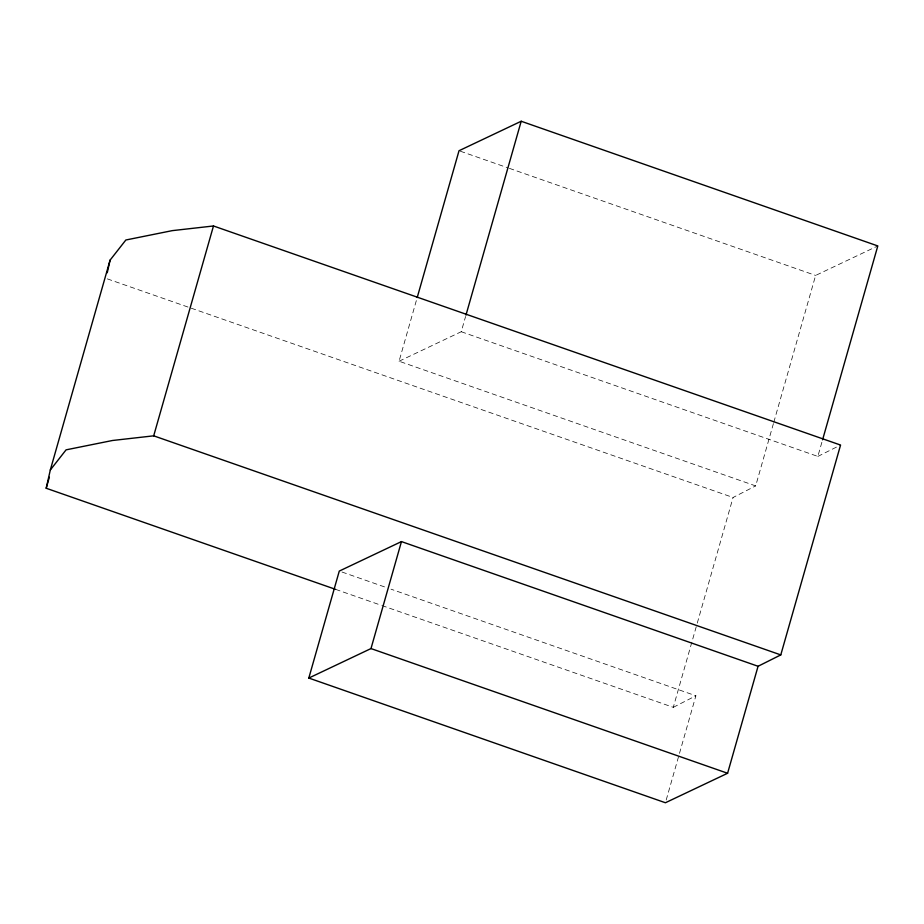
<?xml version="1.0" encoding="UTF-8"?>
<svg xmlns="http://www.w3.org/2000/svg" width="924" height="924" viewBox="0 0 924 924"><rect width="100%" height="100%" fill="white"/><g stroke="black" fill="none" stroke-linecap="round" stroke-linejoin="round"><path stroke-width="0.69" stroke-dasharray="4.62 3.46" d="M773.423 423.596L755.67 485.909L399.064 361.226L416.816 298.914M399.064 361.226L461.238 331.728L465.581 316.505M381.901 605.532L673.284 707.334L696.881 624.497M697.274 623.111L733.067 497.482L755.67 485.909M666.204 799.999L695.888 695.772L391.002 589.166M773.815 422.222L815.626 275.433L877.8 245.946M461.238 331.728L817.844 456.421L822.187 441.187M673.284 707.334L695.888 695.772M817.844 456.421L840.563 445.056M460.383 151.224L508.015 167.879M509.378 168.353L815.626 275.433M107.334 278.875L733.067 497.482M342.007 572.025L385.562 587.26M335.608 589.362L380.538 605.058"/><path stroke-width="1.39" d="M335.608 589.362L46.2 488.253L50.312 469.993L110.083 260.129L125.86 239.997L172.257 230.642L213.479 225.976L840.563 445.056L780.78 654.908L758.061 666.273L401.455 541.591L339.281 571.078L308.812 678.054L665.419 802.748L727.592 773.261L758.061 666.273M107.242 272.776L110.083 260.129M46.2 488.253L49.342 477.211M50.312 469.993L66.078 449.849L112.485 440.494L153.696 435.828L213.479 225.976M417.209 297.528L459.02 150.739L521.194 121.252L877.8 245.946L822.579 439.801M308.812 678.054L370.986 648.567L401.455 541.591M465.973 315.119L521.194 121.252M153.696 435.828L780.78 654.908M370.986 648.567L727.592 773.261"/></g></svg>
